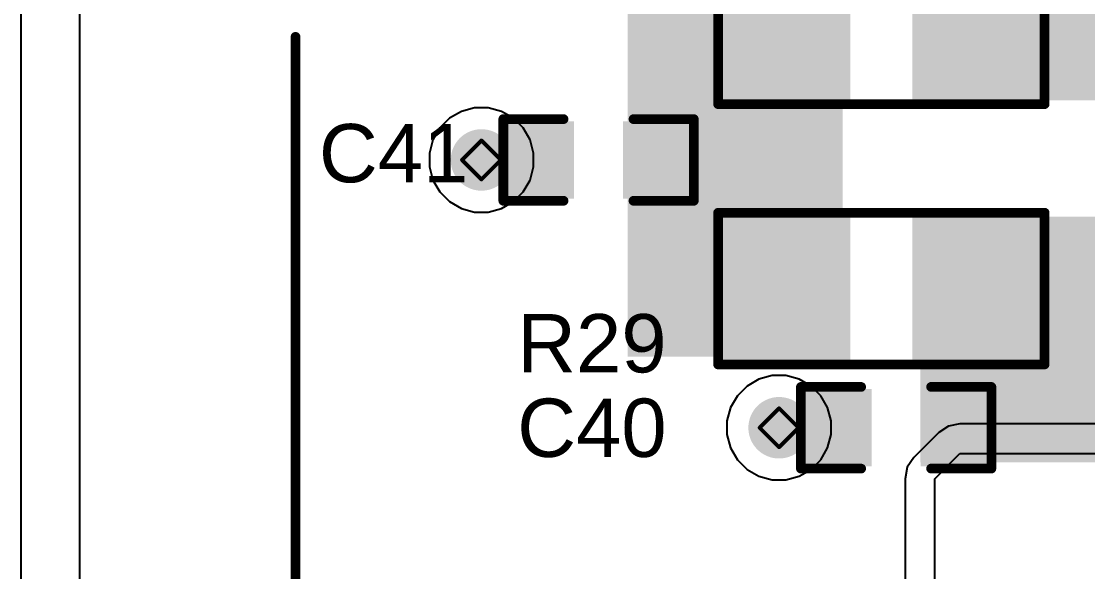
# Model space of a CAD drawing. Header units: inches. Extents: x -17.5 to 14.7, y -6.2 to 5.9.
# Drawn here: x -0.39 to 0.159, y 0.459 to 0.742 of the extents above; entities that cross this region are included whole.
import ezdxf

# ---------------------------------------------------------------- set-up
doc = ezdxf.new("R2010")
doc.units = ezdxf.units.IN
doc.header["$MEASUREMENT"] = 0
for name, color, linetype in [('Bottom Layer', 5, 'Continuous'), ('Bottom Solder', 6, 'Continuous'), ('Drill Drawing', 1, 'Continuous'), ('Ground Layer', 76, 'Continuous'), ('Power Layer', 16, 'Continuous'), ('Top Layer', 1, 'Continuous'), ('Top Overlay', 2, 'Continuous'), ('Top Paste', 8, 'Continuous'), ('Top Solder', 216, 'Continuous'), ('Via Holes', 16, 'Continuous')]:
    doc.layers.add(name, color=color, linetype=linetype)
doc.styles.add('Arial', font='', dxfattribs={"height": 0.2})
doc.styles.get('Arial').set_extended_font_data('Arial')

# ---------------------------------------------------------------- blocks, each defined once
blk = doc.blocks.new('R___1206_99')
at = {"layer": 'Top Layer'}
for points in [[(-0.08, 0.035), (-0.02, 0.035), (-0.02, -0.035), (-0.08, -0.035)], [(0.02, 0.035), (0.08, 0.035), (0.08, -0.035), (0.02, -0.035)]]:
    blk.add_hatch(color=1, dxfattribs=at).paths.add_polyline_path(points)
at = {"layer": 'Top Paste'}
for points in [[(-0.08, 0.035), (-0.02, 0.035), (-0.02, -0.035), (-0.08, -0.035)], [(0.02, 0.035), (0.08, 0.035), (0.08, -0.035), (0.02, -0.035)]]:
    blk.add_hatch(color=8, dxfattribs=at).paths.add_polyline_path(points)
at = {"layer": 'Top Solder'}
for points in [[(-0.084, 0.039), (-0.016, 0.039), (-0.016, -0.039), (-0.084, -0.039)], [(0.016, 0.039), (0.084, 0.039), (0.084, -0.039), (0.016, -0.039)]]:
    blk.add_hatch(color=216, dxfattribs=at).paths.add_polyline_path(points)
at = {"layer": 'Top Overlay'}
for points in [[(-0.084, 0.039, 0.005, 0.005, 0), (-0.084, -0.039, 0.005, 0.005, 0)], [(0.084, 0.039, 0.005, 0.005, 0), (-0.084, 0.039, 0.005, 0.005, 0)], [(0.084, 0.039, 0.005, 0.005, 0), (0.084, -0.039, 0.005, 0.005, 0)], [(0.084, -0.039, 0.005, 0.005, 0), (-0.084, -0.039, 0.005, 0.005, 0)]]:
    blk.add_lwpolyline(points, format="xyseb", dxfattribs=at)
for points in [[(-0.08525, 0.039, 0.0025, 0.0025, 1), (-0.08275, 0.039, 0.0025, 0.0025, 1)], [(-0.08525, 0.039, 0.0025, 0.0025, 1), (-0.08275, 0.039, 0.0025, 0.0025, 1)], [(0.08275, 0.039, 0.0025, 0.0025, 1), (0.08525, 0.039, 0.0025, 0.0025, 1)], [(0.08275, 0.039, 0.0025, 0.0025, 1), (0.08525, 0.039, 0.0025, 0.0025, 1)], [(-0.08525, -0.039, 0.0025, 0.0025, 1), (-0.08275, -0.039, 0.0025, 0.0025, 1)], [(-0.08525, -0.039, 0.0025, 0.0025, 1), (-0.08275, -0.039, 0.0025, 0.0025, 1)], [(0.08275, -0.039, 0.0025, 0.0025, 1), (0.08525, -0.039, 0.0025, 0.0025, 1)], [(0.08275, -0.039, 0.0025, 0.0025, 1), (0.08525, -0.039, 0.0025, 0.0025, 1)]]:
    blk.add_lwpolyline(points, format="xyseb", close=True, dxfattribs=at)
blk = doc.blocks.new('R___1206_100')
at = {"layer": 'Top Layer'}
for points in [[(-0.08, 0.035), (-0.02, 0.035), (-0.02, -0.035), (-0.08, -0.035)], [(0.02, 0.035), (0.08, 0.035), (0.08, -0.035), (0.02, -0.035)]]:
    blk.add_hatch(color=1, dxfattribs=at).paths.add_polyline_path(points)
at = {"layer": 'Top Paste'}
for points in [[(-0.08, 0.035), (-0.02, 0.035), (-0.02, -0.035), (-0.08, -0.035)], [(0.02, 0.035), (0.08, 0.035), (0.08, -0.035), (0.02, -0.035)]]:
    blk.add_hatch(color=8, dxfattribs=at).paths.add_polyline_path(points)
at = {"layer": 'Top Solder'}
for points in [[(-0.084, 0.039), (-0.016, 0.039), (-0.016, -0.039), (-0.084, -0.039)], [(0.016, 0.039), (0.084, 0.039), (0.084, -0.039), (0.016, -0.039)]]:
    blk.add_hatch(color=216, dxfattribs=at).paths.add_polyline_path(points)
at = {"layer": 'Top Overlay'}
for points in [[(-0.084, 0.039, 0.005, 0.005, 0), (0.084, 0.039, 0.005, 0.005, 0)], [(-0.084, -0.039, 0.005, 0.005, 0), (-0.084, 0.039, 0.005, 0.005, 0)], [(0.084, -0.039, 0.005, 0.005, 0), (0.084, 0.039, 0.005, 0.005, 0)], [(-0.084, -0.039, 0.005, 0.005, 0), (0.084, -0.039, 0.005, 0.005, 0)]]:
    blk.add_lwpolyline(points, format="xyseb", dxfattribs=at)
for points in [[(-0.08525, 0.039, 0.0025, 0.0025, 1), (-0.08275, 0.039, 0.0025, 0.0025, 1)], [(-0.08525, 0.039, 0.0025, 0.0025, 1), (-0.08275, 0.039, 0.0025, 0.0025, 1)], [(0.08275, 0.039, 0.0025, 0.0025, 1), (0.08525, 0.039, 0.0025, 0.0025, 1)], [(0.08275, 0.039, 0.0025, 0.0025, 1), (0.08525, 0.039, 0.0025, 0.0025, 1)], [(-0.08525, -0.039, 0.0025, 0.0025, 1), (-0.08275, -0.039, 0.0025, 0.0025, 1)], [(-0.08525, -0.039, 0.0025, 0.0025, 1), (-0.08275, -0.039, 0.0025, 0.0025, 1)], [(0.08275, -0.039, 0.0025, 0.0025, 1), (0.08525, -0.039, 0.0025, 0.0025, 1)], [(0.08275, -0.039, 0.0025, 0.0025, 1), (0.08525, -0.039, 0.0025, 0.0025, 1)]]:
    blk.add_lwpolyline(points, format="xyseb", close=True, dxfattribs=at)
blk = doc.blocks.new('DJ7391_1_5_2_8_10_144')
at = {"layer": 'Top Overlay'}
blk.add_lwpolyline([(1.298, 0.228, 0.005, 0.005, 0), (0.983, 0.228, 0.005, 0.005, 0)], format="xyseb", dxfattribs=at)
blk.add_lwpolyline([(0.98175, 0.228, 0.0025, 0.0025, 1), (0.98425, 0.228, 0.0025, 0.0025, 1)], format="xyseb", close=True, dxfattribs=at)
blk = doc.blocks.new('C___0603_178')
at = {"layer": 'Top Layer'}
for points in [[(-0.015, 0.0175), (-0.015, -0.0175), (-0.045, -0.0175), (-0.045, 0.0175)], [(0.045, 0.0175), (0.045, -0.0175), (0.015, -0.0175), (0.015, 0.0175)]]:
    blk.add_hatch(color=1, dxfattribs=at).paths.add_polyline_path(points)
at = {"layer": 'Top Paste'}
for points in [[(-0.015, 0.0175), (-0.015, -0.0175), (-0.045, -0.0175), (-0.045, 0.0175)], [(0.045, 0.0175), (0.045, -0.0175), (0.015, -0.0175), (0.015, 0.0175)]]:
    blk.add_hatch(color=8, dxfattribs=at).paths.add_polyline_path(points)
at = {"layer": 'Top Solder'}
for points in [[(-0.01264, 0.01986), (-0.01264, -0.01986), (-0.04736, -0.01986), (-0.04736, 0.01986)], [(0.04736, 0.01986), (0.04736, -0.01986), (0.01264, -0.01986), (0.01264, 0.01986)]]:
    blk.add_hatch(color=216, dxfattribs=at).paths.add_polyline_path(points)
at = {"layer": 'Top Overlay'}
for points in [[(-0.018, 0.021, 0.005, 0.005, 0), (-0.049, 0.021, 0.005, 0.005, 0)], [(-0.049, 0.021, 0.005, 0.005, 0), (-0.049, -0.021, 0.005, 0.005, 0)], [(0.049, 0.021, 0.005, 0.005, 0), (0.018, 0.021, 0.005, 0.005, 0)], [(0.049, 0.021, 0.005, 0.005, 0), (0.049, -0.021, 0.005, 0.005, 0)], [(-0.018, -0.021, 0.005, 0.005, 0), (-0.049, -0.021, 0.005, 0.005, 0)], [(0.049, -0.021, 0.005, 0.005, 0), (0.018, -0.021, 0.005, 0.005, 0)]]:
    blk.add_lwpolyline(points, format="xyseb", dxfattribs=at)
for points in [[(-0.05025, 0.021, 0.0025, 0.0025, 1), (-0.04775, 0.021, 0.0025, 0.0025, 1)], [(-0.05025, 0.021, 0.0025, 0.0025, 1), (-0.04775, 0.021, 0.0025, 0.0025, 1)], [(-0.01925, 0.021, 0.0025, 0.0025, 1), (-0.01675, 0.021, 0.0025, 0.0025, 1)], [(0.01675, 0.021, 0.0025, 0.0025, 1), (0.01925, 0.021, 0.0025, 0.0025, 1)], [(0.04775, 0.021, 0.0025, 0.0025, 1), (0.05025, 0.021, 0.0025, 0.0025, 1)], [(0.04775, 0.021, 0.0025, 0.0025, 1), (0.05025, 0.021, 0.0025, 0.0025, 1)], [(-0.05025, -0.021, 0.0025, 0.0025, 1), (-0.04775, -0.021, 0.0025, 0.0025, 1)], [(-0.05025, -0.021, 0.0025, 0.0025, 1), (-0.04775, -0.021, 0.0025, 0.0025, 1)], [(-0.01925, -0.021, 0.0025, 0.0025, 1), (-0.01675, -0.021, 0.0025, 0.0025, 1)], [(0.01675, -0.021, 0.0025, 0.0025, 1), (0.01925, -0.021, 0.0025, 0.0025, 1)], [(0.04775, -0.021, 0.0025, 0.0025, 1), (0.05025, -0.021, 0.0025, 0.0025, 1)], [(0.04775, -0.021, 0.0025, 0.0025, 1), (0.05025, -0.021, 0.0025, 0.0025, 1)]]:
    blk.add_lwpolyline(points, format="xyseb", close=True, dxfattribs=at)
blk = doc.blocks.new('C___0603_179')
at = {"layer": 'Top Layer'}
for points in [[(-0.015, 0.0175), (-0.015, -0.0175), (-0.045, -0.0175), (-0.045, 0.0175)], [(0.045, 0.0175), (0.045, -0.0175), (0.015, -0.0175), (0.015, 0.0175)]]:
    blk.add_hatch(color=1, dxfattribs=at).paths.add_polyline_path(points)
at = {"layer": 'Top Paste'}
for points in [[(-0.015, 0.0175), (-0.015, -0.0175), (-0.045, -0.0175), (-0.045, 0.0175)], [(0.045, 0.0175), (0.045, -0.0175), (0.015, -0.0175), (0.015, 0.0175)]]:
    blk.add_hatch(color=8, dxfattribs=at).paths.add_polyline_path(points)
at = {"layer": 'Top Solder'}
for points in [[(-0.01264, 0.01986), (-0.01264, -0.01986), (-0.04736, -0.01986), (-0.04736, 0.01986)], [(0.04736, 0.01986), (0.04736, -0.01986), (0.01264, -0.01986), (0.01264, 0.01986)]]:
    blk.add_hatch(color=216, dxfattribs=at).paths.add_polyline_path(points)
at = {"layer": 'Top Overlay'}
for points in [[(-0.049, 0.021, 0.005, 0.005, 0), (-0.018, 0.021, 0.005, 0.005, 0)], [(-0.049, -0.021, 0.005, 0.005, 0), (-0.049, 0.021, 0.005, 0.005, 0)], [(0.018, 0.021, 0.005, 0.005, 0), (0.049, 0.021, 0.005, 0.005, 0)], [(0.049, -0.021, 0.005, 0.005, 0), (0.049, 0.021, 0.005, 0.005, 0)], [(-0.049, -0.021, 0.005, 0.005, 0), (-0.018, -0.021, 0.005, 0.005, 0)], [(0.018, -0.021, 0.005, 0.005, 0), (0.049, -0.021, 0.005, 0.005, 0)]]:
    blk.add_lwpolyline(points, format="xyseb", dxfattribs=at)
for points in [[(-0.05025, 0.021, 0.0025, 0.0025, 1), (-0.04775, 0.021, 0.0025, 0.0025, 1)], [(-0.05025, 0.021, 0.0025, 0.0025, 1), (-0.04775, 0.021, 0.0025, 0.0025, 1)], [(-0.01925, 0.021, 0.0025, 0.0025, 1), (-0.01675, 0.021, 0.0025, 0.0025, 1)], [(0.01675, 0.021, 0.0025, 0.0025, 1), (0.01925, 0.021, 0.0025, 0.0025, 1)], [(0.04775, 0.021, 0.0025, 0.0025, 1), (0.05025, 0.021, 0.0025, 0.0025, 1)], [(0.04775, 0.021, 0.0025, 0.0025, 1), (0.05025, 0.021, 0.0025, 0.0025, 1)], [(-0.05025, -0.021, 0.0025, 0.0025, 1), (-0.04775, -0.021, 0.0025, 0.0025, 1)], [(-0.05025, -0.021, 0.0025, 0.0025, 1), (-0.04775, -0.021, 0.0025, 0.0025, 1)], [(-0.01925, -0.021, 0.0025, 0.0025, 1), (-0.01675, -0.021, 0.0025, 0.0025, 1)], [(0.01675, -0.021, 0.0025, 0.0025, 1), (0.01925, -0.021, 0.0025, 0.0025, 1)], [(0.04775, -0.021, 0.0025, 0.0025, 1), (0.05025, -0.021, 0.0025, 0.0025, 1)], [(0.04775, -0.021, 0.0025, 0.0025, 1), (0.05025, -0.021, 0.0025, 0.0025, 1)]]:
    blk.add_lwpolyline(points, format="xyseb", close=True, dxfattribs=at)

msp = doc.modelspace()

# ---------------------------------------------------------------- hatches: boundary and pattern name
at = {"layer": 'Bottom Layer'}
h = msp.add_hatch(color=5, dxfattribs=at)
edge = h.paths.add_edge_path()
edge.add_arc((-0.15324, 0.671), 0.01181, 0, 360)
h = msp.add_hatch(color=5, dxfattribs=at)
edge = h.paths.add_edge_path()
edge.add_arc((-0.0001, 0.53327), 0.01181, 0, 360)
at = {"layer": 'Bottom Solder'}
h = msp.add_hatch(color=6, dxfattribs=at)
edge = h.paths.add_edge_path()
edge.add_arc((-0.15324, 0.671), 0.01581, 0, 360)
h = msp.add_hatch(color=6, dxfattribs=at)
edge = h.paths.add_edge_path()
edge.add_arc((-0.0001, 0.53327), 0.01581, 0, 360)
at = {"layer": 'Ground Layer'}
h = msp.add_hatch(color=76, dxfattribs=at)
edge = h.paths.add_edge_path()
edge.add_arc((-0.15324, 0.671), 0.01181, 0, 360)
h = msp.add_hatch(color=76, dxfattribs=at)
edge = h.paths.add_edge_path()
edge.add_arc((-0.0001, 0.53327), 0.01181, 0, 360)
at = {"layer": 'Power Layer'}
h = msp.add_hatch(color=16, dxfattribs=at)
edge = h.paths.add_edge_path()
edge.add_arc((-0.15324, 0.671), 0.01181, 0, 360)
h = msp.add_hatch(color=16, dxfattribs=at)
edge = h.paths.add_edge_path()
edge.add_arc((-0.0001, 0.53327), 0.01181, 0, 360)
at = {"layer": 'Top Layer'}
for points in [[(0.07253, 0.7017), (0.22719, 0.7017), (0.22719, 0.828), (0.07253, 0.828)], [(-0.078, 0.56984), (0.03253, 0.56984), (0.03253, 0.7737), (-0.078, 0.7737)], [(-0.123, 0.6592), (-0.123, 0.6828), (-0.15324, 0.6828), (-0.15324, 0.6592)], [(0.07253, 0.51554), (0.22719, 0.51554), (0.22719, 0.64184), (0.07253, 0.64184)], [(0.03013, 0.52147), (0.03013, 0.54507), (-0.0001, 0.54507), (-0.0001, 0.52147)]]:
    msp.add_hatch(color=1, dxfattribs=at).paths.add_polyline_path(points)
h = msp.add_hatch(color=1, dxfattribs=at)
edge = h.paths.add_edge_path()
edge.add_arc((-0.15324, 0.671), 0.01181, 0, 360)
h = msp.add_hatch(color=1, dxfattribs=at)
edge = h.paths.add_edge_path()
edge.add_arc((-0.0001, 0.53327), 0.01181, 0, 360)
at = {"layer": 'Top Solder'}
h = msp.add_hatch(color=216, dxfattribs=at)
edge = h.paths.add_edge_path()
edge.add_arc((-0.15324, 0.671), 0.01581, 0, 360)
h = msp.add_hatch(color=216, dxfattribs=at)
edge = h.paths.add_edge_path()
edge.add_arc((-0.0001, 0.53327), 0.01581, 0, 360)
at = {"layer": 'Via Holes'}
h = msp.add_hatch(color=7, dxfattribs=at)
edge = h.paths.add_edge_path()
edge.add_arc((-0.15324, 0.671), 0.00591, 0, 360)
h = msp.add_hatch(color=7, dxfattribs=at)
edge = h.paths.add_edge_path()
edge.add_arc((-0.0001, 0.53327), 0.00591, 0, 360)

# ---------------------------------------------------------------- linework, layer by layer
at = {"layer": 'Bottom Layer'}
for p, q in [((-0.15677, 0.69781), (-0.16358, 0.69598)), ((-0.14971, 0.69781), (-0.15677, 0.69781)), ((-0.14289, 0.69598), (-0.14971, 0.69781)), ((-0.1697, 0.69245), (-0.17469, 0.68746)), ((-0.16358, 0.69598), (-0.1697, 0.69245)), ((-0.13677, 0.69245), (-0.14289, 0.69598)), ((-0.13178, 0.68746), (-0.13677, 0.69245)), ((-0.17469, 0.68746), (-0.17822, 0.68135)), ((-0.12825, 0.68135), (-0.13178, 0.68746)), ((-0.17822, 0.68135), (-0.18005, 0.67453)), ((-0.12643, 0.67453), (-0.12825, 0.68135)), ((-0.18005, 0.67453), (-0.18005, 0.66747)), ((-0.12643, 0.66747), (-0.12643, 0.67453)), ((-0.18005, 0.66747), (-0.17822, 0.66065)), ((-0.12825, 0.66065), (-0.12643, 0.66747)), ((-0.17822, 0.66065), (-0.17469, 0.65454)), ((-0.13178, 0.65454), (-0.12825, 0.66065)), ((-0.17469, 0.65454), (-0.1697, 0.64955)), ((-0.13677, 0.64955), (-0.13178, 0.65454)), ((-0.1697, 0.64955), (-0.16358, 0.64602)), ((-0.14289, 0.64602), (-0.13677, 0.64955)), ((-0.16358, 0.64602), (-0.15677, 0.64419)), ((-0.15677, 0.64419), (-0.14971, 0.64419)), ((-0.14971, 0.64419), (-0.14289, 0.64602)), ((-0.00363, 0.56008), (-0.01045, 0.55825)), ((0.00343, 0.56008), (-0.00363, 0.56008)), ((0.01025, 0.55825), (0.00343, 0.56008)), ((-0.01656, 0.55472), (-0.02156, 0.54973)), ((-0.01045, 0.55825), (-0.01656, 0.55472)), ((0.01636, 0.55472), (0.01025, 0.55825)), ((0.02135, 0.54973), (0.01636, 0.55472)), ((-0.02156, 0.54973), (-0.02509, 0.54362)), ((0.02488, 0.54362), (0.02135, 0.54973)), ((-0.02509, 0.54362), (-0.02691, 0.5368)), ((0.02671, 0.5368), (0.02488, 0.54362)), ((-0.02691, 0.5368), (-0.02691, 0.52974)), ((0.02671, 0.52974), (0.02671, 0.5368)), ((-0.02691, 0.52974), (-0.02509, 0.52292)), ((0.02488, 0.52292), (0.02671, 0.52974)), ((-0.02509, 0.52292), (-0.02156, 0.51681)), ((0.02135, 0.51681), (0.02488, 0.52292)), ((-0.02156, 0.51681), (-0.01656, 0.51182)), ((0.01636, 0.51182), (0.02135, 0.51681)), ((-0.01656, 0.51182), (-0.01045, 0.50829)), ((0.01025, 0.50829), (0.01636, 0.51182)), ((-0.01045, 0.50829), (-0.00363, 0.50646)), ((-0.00363, 0.50646), (0.00343, 0.50646)), ((0.00343, 0.50646), (0.01025, 0.50829))]:
    msp.add_line(p, q, dxfattribs=at)
at = {"layer": 'Drill Drawing'}
for points in [[(-0.16324, 0.671, 0.002, 0.002, 0), (-0.15324, 0.681, 0.002, 0.002, 0)], [(-0.15324, 0.681, 0.002, 0.002, 0), (-0.14324, 0.671, 0.002, 0.002, 0)], [(-0.16324, 0.671, 0.002, 0.002, 0), (-0.15324, 0.661, 0.002, 0.002, 0)], [(-0.15324, 0.661, 0.002, 0.002, 0), (-0.14324, 0.671, 0.002, 0.002, 0)], [(-0.0101, 0.53327, 0.002, 0.002, 0), (-0.0001, 0.54327, 0.002, 0.002, 0)], [(-0.0001, 0.54327, 0.002, 0.002, 0), (0.0099, 0.53327, 0.002, 0.002, 0)], [(-0.0101, 0.53327, 0.002, 0.002, 0), (-0.0001, 0.52327, 0.002, 0.002, 0)], [(-0.0001, 0.52327, 0.002, 0.002, 0), (0.0099, 0.53327, 0.002, 0.002, 0)]]:
    msp.add_lwpolyline(points, format="xyseb", dxfattribs=at)
for points in [[(-0.15374, 0.681, 0.001, 0.001, 1), (-0.15274, 0.681, 0.001, 0.001, 1)], [(-0.15374, 0.681, 0.001, 0.001, 1), (-0.15274, 0.681, 0.001, 0.001, 1)], [(-0.16374, 0.671, 0.001, 0.001, 1), (-0.16274, 0.671, 0.001, 0.001, 1)], [(-0.16374, 0.671, 0.001, 0.001, 1), (-0.16274, 0.671, 0.001, 0.001, 1)], [(-0.14374, 0.671, 0.001, 0.001, 1), (-0.14274, 0.671, 0.001, 0.001, 1)], [(-0.14374, 0.671, 0.001, 0.001, 1), (-0.14274, 0.671, 0.001, 0.001, 1)], [(-0.15374, 0.661, 0.001, 0.001, 1), (-0.15274, 0.661, 0.001, 0.001, 1)], [(-0.15374, 0.661, 0.001, 0.001, 1), (-0.15274, 0.661, 0.001, 0.001, 1)], [(-0.0006, 0.54327, 0.001, 0.001, 1), (0.0004, 0.54327, 0.001, 0.001, 1)], [(-0.0006, 0.54327, 0.001, 0.001, 1), (0.0004, 0.54327, 0.001, 0.001, 1)], [(-0.0106, 0.53327, 0.001, 0.001, 1), (-0.0096, 0.53327, 0.001, 0.001, 1)], [(-0.0106, 0.53327, 0.001, 0.001, 1), (-0.0096, 0.53327, 0.001, 0.001, 1)], [(0.0094, 0.53327, 0.001, 0.001, 1), (0.0104, 0.53327, 0.001, 0.001, 1)], [(0.0094, 0.53327, 0.001, 0.001, 1), (0.0104, 0.53327, 0.001, 0.001, 1)], [(-0.0006, 0.52327, 0.001, 0.001, 1), (0.0004, 0.52327, 0.001, 0.001, 1)], [(-0.0006, 0.52327, 0.001, 0.001, 1), (0.0004, 0.52327, 0.001, 0.001, 1)]]:
    msp.add_lwpolyline(points, format="xyseb", close=True, dxfattribs=at)
at = {"layer": 'Ground Layer'}
for p, q in [((-0.39, 0.62), (-0.39, 0.87977)), ((-0.39, 0.07651), (-0.39, 0.62))]:
    msp.add_line(p, q, dxfattribs=at)
at = {"layer": 'Power Layer'}
for p, q in [((-0.15677, 0.69781), (-0.16358, 0.69598)), ((-0.14971, 0.69781), (-0.15677, 0.69781)), ((-0.14289, 0.69598), (-0.14971, 0.69781)), ((-0.1697, 0.69245), (-0.17469, 0.68746)), ((-0.16358, 0.69598), (-0.1697, 0.69245)), ((-0.13677, 0.69245), (-0.14289, 0.69598)), ((-0.13178, 0.68746), (-0.13677, 0.69245)), ((-0.17469, 0.68746), (-0.17822, 0.68135)), ((-0.12825, 0.68135), (-0.13178, 0.68746)), ((-0.17822, 0.68135), (-0.18005, 0.67453)), ((-0.12643, 0.67453), (-0.12825, 0.68135)), ((-0.18005, 0.67453), (-0.18005, 0.66747)), ((-0.12643, 0.66747), (-0.12643, 0.67453)), ((-0.18005, 0.66747), (-0.17822, 0.66065)), ((-0.12825, 0.66065), (-0.12643, 0.66747)), ((-0.17822, 0.66065), (-0.17469, 0.65454)), ((-0.13178, 0.65454), (-0.12825, 0.66065)), ((-0.17469, 0.65454), (-0.1697, 0.64955)), ((-0.13677, 0.64955), (-0.13178, 0.65454)), ((-0.1697, 0.64955), (-0.16358, 0.64602)), ((-0.14289, 0.64602), (-0.13677, 0.64955)), ((-0.16358, 0.64602), (-0.15677, 0.64419)), ((-0.15677, 0.64419), (-0.14971, 0.64419)), ((-0.14971, 0.64419), (-0.14289, 0.64602)), ((-0.00363, 0.56008), (-0.01045, 0.55825)), ((0.00343, 0.56008), (-0.00363, 0.56008)), ((0.01025, 0.55825), (0.00343, 0.56008)), ((-0.01656, 0.55472), (-0.02156, 0.54973)), ((-0.01045, 0.55825), (-0.01656, 0.55472)), ((0.01636, 0.55472), (0.01025, 0.55825)), ((0.02135, 0.54973), (0.01636, 0.55472)), ((-0.02156, 0.54973), (-0.02509, 0.54362)), ((0.02488, 0.54362), (0.02135, 0.54973)), ((-0.02509, 0.54362), (-0.02691, 0.5368)), ((0.02671, 0.5368), (0.02488, 0.54362)), ((-0.02691, 0.5368), (-0.02691, 0.52974)), ((0.02671, 0.52974), (0.02671, 0.5368)), ((0.08707, 0.53413), (0.08211, 0.53081)), ((0.09292, 0.53529), (0.08707, 0.53413)), ((0.30767, 0.53529), (0.09292, 0.53529)), ((-0.02691, 0.52974), (-0.02509, 0.52292)), ((0.02488, 0.52292), (0.02671, 0.52974)), ((0.08211, 0.53081), (0.06919, 0.51789)), ((-0.02509, 0.52292), (-0.02156, 0.51681)), ((0.02135, 0.51681), (0.02488, 0.52292)), ((-0.02156, 0.51681), (-0.01656, 0.51182)), ((0.01636, 0.51182), (0.02135, 0.51681)), ((0.06919, 0.51789), (0.06587, 0.51293)), ((0.08, 0.50708), (0.09292, 0.52)), ((0.09292, 0.52), (0.32407, 0.52)), ((-0.01656, 0.51182), (-0.01045, 0.50829)), ((0.01025, 0.50829), (0.01636, 0.51182)), ((0.06587, 0.51293), (0.06471, 0.50708)), ((-0.01045, 0.50829), (-0.00363, 0.50646)), ((-0.00363, 0.50646), (0.00343, 0.50646)), ((0.00343, 0.50646), (0.01025, 0.50829)), ((0.06471, 0.50708), (0.06471, 0.25751)), ((0.08, 0.25751), (0.08, 0.50708))]:
    msp.add_line(p, q, dxfattribs=at)
at = {"layer": 'Top Layer'}
for p in [(-0.36, 1.22248), (-0.36, 0.78226)]:
    msp.add_line(p, (-0.36, 0.04202), dxfattribs=at)

# ---------------------------------------------------------------- block references
for name, p, rotation in [('DJ7391_1_5_2_8_10_144', (-0.47691, 1.7173), 270), ('R___1206_99', (0.05253, 0.7387), 180), ('C___0603_178', (-0.093, 0.671), 180)]:
    msp.add_blockref(name, p, dxfattribs=dict(rotation=rotation))
for name, p in [('R___1206_100', (0.05253, 0.60484)), ('C___0603_179', (0.06013, 0.53327))]:
    msp.add_blockref(name, p)

# ---------------------------------------------------------------- texts
at = {"layer": 'Top Overlay', "style": 'Arial'}
for s, p in [('C41', (-0.23687, 0.65949)), ('R29', (-0.13485, 0.56173)), ('C40', (-0.13485, 0.51827))]:
    msp.add_text(s, height=0.03, dxfattribs=at).set_placement(p)

doc.saveas('drawing.dxf')
